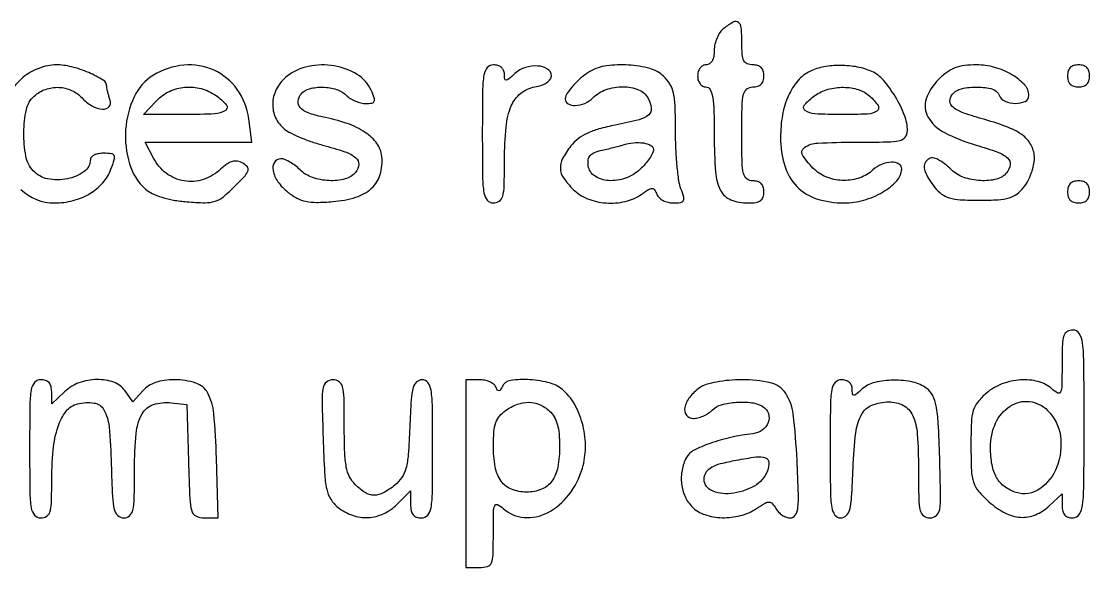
# Model space of a CAD drawing. Extents: x 23 to 201, y 13 to 268.
# Drawn here: x 46.49 to 62.86, y 27.16 to 35.52 of the extents above; entities that cross this region are included whole.
import ezdxf

# ---------------------------------------------------------------- set-up
doc = ezdxf.new("R2010")
doc.units = 0
doc.header["$MEASUREMENT"] = 0

msp = doc.modelspace()

# ---------------------------------------------------------------- linework, layer by layer
for points in [[(57.25305, 35.414233, 0.079571), (57.196347, 35.354893, 0.047167), (57.14849, 35.269259, 0.045794), (57.115939, 35.172278, 0.058141), (57.105, 35.078523, -0.042571), (57.096912, 34.983698, -0.086856), (57.071832, 34.913571, -0.121401), (57.031333, 34.87082, -0.143682), (56.9781, 34.8552, 0.130775), (56.929391, 34.842239, 0.10214), (56.888212, 34.80585, 0.08892), (56.860664, 34.751092, 0.072314), (56.8512, 34.686, 0.072314), (56.860664, 34.620908, 0.08892), (56.888212, 34.56615, 0.10214), (56.929391, 34.529761, 0.130775), (56.9781, 34.5168, -0.272632), (57.042066, 34.479121, -0.085129), (57.080297, 34.369757, -0.035615), (57.10019, 34.161528, -0.006011), (57.105, 33.761443, 0.017917), (57.124562, 33.215709, 0.098909), (57.20228, 32.933615, 0.182519), (57.357555, 32.790772, 0.095957), (57.618643, 32.7402, 0.032263), (57.741743, 32.748151, 0.118087), (57.81428, 32.775794, 0.164178), (57.853119, 32.827293, 0.080351), (57.8664, 32.9094, 0.072254), (57.855669, 32.983269, 0.124864), (57.8241, 33.0363, 0.124864), (57.771069, 33.067869, 0.072254), (57.6972, 33.0786, -0.165398), (57.605705, 33.109717, -0.1727), (57.554126, 33.189638, -0.052938), (57.532243, 33.363355, -0.004884), (57.528, 33.7977, -0.004884), (57.532243, 34.232045, -0.052938), (57.554126, 34.405763, -0.1727), (57.605705, 34.485683, -0.165398), (57.6972, 34.5168, 0.072254), (57.771069, 34.527531, 0.124864), (57.8241, 34.5591, 0.124864), (57.855669, 34.612131, 0.072254), (57.8664, 34.686, 0.072254), (57.855669, 34.759869, 0.124864), (57.8241, 34.8129, 0.124864), (57.771069, 34.844469, 0.072254), (57.6972, 34.8552, -0.094959), (57.610774, 34.871763, -0.184152), (57.559725, 34.91865, -0.098846), (57.53433, 35.011639, -0.017388), (57.528, 35.1936, 0.01835), (57.519458, 35.426274, 0.208227), (57.477579, 35.50594, 0.305605), (57.402639, 35.512178, 0.034807)], [(48.510621, 34.695241, 0.147537), (48.216253, 34.36647, 0.092576), (48.086255, 33.86295, 0.09105), (48.146058, 33.33862, 0.135844), (48.391781, 32.951175, 0.075462), (48.492711, 32.884335, 0.034389), (48.640836, 32.827642, 0.030408), (48.821429, 32.784215, 0.023117), (49.023347, 32.758029, 0.016296), (49.301822, 32.744052, 0.082058), (49.455494, 32.766679, 0.094135), (49.583559, 32.836252, 0.025012), (49.756713, 32.992897, 0.009356), (49.915564, 33.157807, 0.104021), (49.962343, 33.235728, 0.271174), (49.951027, 33.292652, 0.083883), (49.880244, 33.349609, 0.078858), (49.798354, 33.379763, 0.116917), (49.722257, 33.376919, 0.089357), (49.641251, 33.337952, 0.031905), (49.541964, 33.25594, -0.110795), (49.278407, 33.100276, -0.12001), (48.981537, 33.078288, -0.120596), (48.708885, 33.195166, -0.112607), (48.512799, 33.427252), (48.386855, 33.6708), (49.203867, 33.6708), (50.020878, 33.6708), (49.972663, 34.03035, 0.120828), (49.797582, 34.476716, 0.133205), (49.440765, 34.772209, 0.130676), (48.977842, 34.850212, 0.114153)], [(50.559909, 34.67986, 0.09748), (50.406587, 34.501456, 0.109682), (50.340475, 34.285514, 0.114744), (50.373098, 34.069487, 0.114715), (50.497693, 33.889999, 0.062635), (50.588929, 33.82617, 0.018938), (50.741634, 33.75288, 0.018649), (50.920673, 33.68296, 0.019277), (51.102475, 33.627425, -0.016147), (51.446995, 33.524537, -0.092225), (51.613248, 33.432319, -0.240921), (51.657272, 33.330364, -0.158175), (51.608976, 33.209085, -0.157685), (51.448693, 33.107414, -0.074652), (51.20257, 33.08186, -0.071685), (50.947592, 33.130552, -0.113883), (50.76, 33.2478, 0.033666), (50.68589, 33.31255, 0.032922), (50.603226, 33.367298, 0.034745), (50.524352, 33.405367, 0.095343), (50.4639, 33.417, 0.262964), (50.366438, 33.361934, 0.188892), (50.344966, 33.235974, 0.104624), (50.420585, 33.063423, 0.070372), (50.56965, 32.907225, 0.044163), (50.710569, 32.814903, 0.070957), (50.845277, 32.765725, 0.055222), (51.011166, 32.749412, 0.017389), (51.260505, 32.76116, 0.053477), (51.614177, 32.828705, 0.112501), (51.855585, 32.966806, 0.135875), (51.985832, 33.175938, 0.096384), (52.012118, 33.452545, 0.134825), (51.936368, 33.650503, 0.087939), (51.758301, 33.820383, 0.064879), (51.478166, 33.958084, 0.033013), (51.0984, 34.059635, -0.037254), (50.883627, 34.11902, -0.120305), (50.760942, 34.200049, -0.217492), (50.728526, 34.298086, -0.14698), (50.775198, 34.408213, -0.158531), (50.904555, 34.489968, -0.069021), (51.108906, 34.512819, -0.067352), (51.319012, 34.478704, -0.123099), (51.467014, 34.3899, 0.057571), (51.528299, 34.341308, 0.038916), (51.607582, 34.300277, 0.039087), (51.69166, 34.272261, 0.060953), (51.767343, 34.263, 0.038146), (51.860769, 34.270138, 0.26492), (51.895364, 34.297571, 0.185593), (51.896163, 34.349459, 0.01898), (51.848657, 34.465171, 0.149213), (51.634682, 34.707292, 0.096729), (51.282029, 34.839198, 0.09183), (50.888464, 34.832083, 0.116851)], [(53.5518, 33.7977, 0.002827), (53.555531, 33.137741, 0.036854), (53.576334, 32.893538, 0.138781), (53.627594, 32.783068, 0.218517), (53.721, 32.7402, 0.154243), (53.81208, 32.768982, 0.17792), (53.863748, 32.843462, 0.057533), (53.886283, 33.004074, 0.005639), (53.891447, 33.39585, -0.022282), (53.915124, 33.905113, -0.075919), (53.994647, 34.226501, -0.125955), (54.139093, 34.418614, -0.126669), (54.357781, 34.517195, 0.042002), (54.458132, 34.543404, 0.063572), (54.538645, 34.583938, 0.081387), (54.591263, 34.633528, 0.164612), (54.6093, 34.686831, 0.260437), (54.551766, 34.789796, 0.122772), (54.401853, 34.837382, 0.093705), (54.211419, 34.813682, 0.106621), (54.052423, 34.721986, -0.008303), (53.952786, 34.634781, -0.166635), (53.915732, 34.620319, -0.389846), (53.895075, 34.637773, -0.031458), (53.8902, 34.715188, 0.107422), (53.877942, 34.771584, 0.113349), (53.843491, 34.816549, 0.10155), (53.789365, 34.84534, 0.07174), (53.721, 34.8552, 0.218517), (53.627594, 34.812332, 0.138781), (53.576334, 34.701863, 0.036854), (53.555531, 34.457659, 0.002827)], [(55.2015, 34.753019, 0.045091), (55.073503, 34.663402, 0.033531), (54.949344, 34.543494, 0.032459), (54.852882, 34.421958, 0.140047), (54.823491, 34.335501, 0.283988), (54.865068, 34.26011, 0.137505), (54.976247, 34.23289, 0.093995), (55.122238, 34.265632, 0.094614), (55.245719, 34.349519, -0.113098), (55.447931, 34.476341, -0.085019), (55.707762, 34.519683, -0.092792), (55.946807, 34.473861, -0.178086), (56.090736, 34.345852, -0.089607), (56.141019, 34.190303, -0.259847), (56.101075, 34.088685, -0.111019), (55.953016, 34.014092, -0.012826), (55.587563, 33.932405, 0.019071), (55.338925, 33.873559, 0.042189), (55.156267, 33.805876, 0.054052), (55.018233, 33.72178, 0.062354), (54.908703, 33.613483, 0.043202), (54.781126, 33.418831, 0.137501), (54.747426, 33.268503, 0.139291), (54.796938, 33.123745, 0.044789), (54.943855, 32.947855, 0.103678), (55.162462, 32.80501, 0.075117), (55.447004, 32.740721, 0.074319), (55.740979, 32.763138, 0.096937), (55.987018, 32.872347, -0.013827), (56.099976, 32.946897, -0.139828), (56.153604, 32.962193, -0.254297), (56.191047, 32.941834, -0.052126), (56.226393, 32.872347, 0.114823), (56.260616, 32.821788, 0.065744), (56.321061, 32.779018, 0.060249), (56.397068, 32.750048, 0.061025), (56.477457, 32.7402, 0.030602), (56.589948, 32.747091, 0.242313), (56.631737, 32.775548, 0.197475), (56.637677, 32.830556, 0.020242), (56.595306, 32.957207, -0.056007), (56.563291, 33.081847, -0.011643), (56.537036, 33.306693, -0.01209), (56.518859, 33.570558, -0.011151), (56.5128, 33.842212, 0.008695), (56.50626, 34.218242, 0.045544), (56.480326, 34.423303, 0.080569), (56.425443, 34.561668, 0.070708), (56.327648, 34.682704, 0.122165), (56.117242, 34.799542, 0.050397), (55.79343, 34.852817, 0.05005), (55.456469, 34.840121, 0.096051)], [(58.578749, 34.758371, 0.101778), (58.387492, 34.611577, 0.072855), (58.242054, 34.383603, 0.062403), (58.151357, 34.088066, 0.044349), (58.122081, 33.742347, 0.070627), (58.185659, 33.307503, 0.121448), (58.369067, 32.992972, 0.124562), (58.673791, 32.804748, 0.076518), (59.0931, 32.7402, 0.069361), (59.396259, 32.782458, 0.063504), (59.686256, 32.906382, 0.071379), (59.901248, 33.07783, 0.17827), (59.978709, 33.259899, 0.286922), (59.936038, 33.33629, 0.133809), (59.82126, 33.363954, 0.091076), (59.669359, 33.331391, 0.089538), (59.537924, 33.246881, -0.103448), (59.337744, 33.125834, -0.085813), (59.091731, 33.084492, -0.085477), (58.845246, 33.128137, -0.101403), (58.643752, 33.251096, -0.059849), (58.461809, 33.466573, -0.40997), (58.486347, 33.589846, -0.138631), (58.691258, 33.657903, -0.011291), (59.2623, 33.6708, 0.004071), (59.756971, 33.674828, 0.048845), (59.94635, 33.696491, 0.170105), (60.032349, 33.74904, 0.173026), (60.066, 33.84337, 0.093391), (60.021323, 34.080477, 0.042162), (59.881248, 34.36552, 0.042072), (59.698197, 34.619165, 0.10894), (59.518905, 34.753929, 0.062686), (59.300024, 34.822193, 0.043123), (59.040905, 34.845816, 0.043541), (58.785602, 34.824757, 0.070726)], [(60.542836, 34.632164, 0.111945), (60.354507, 34.333394, 0.218206), (60.379362, 34.058595, 0.146358), (60.631667, 33.818665, 0.04671), (61.118604, 33.626283, -0.015949), (61.450266, 33.518283, -0.098043), (61.603438, 33.426017, -0.248121), (61.64005, 33.324699, -0.139153), (61.585724, 33.201794, -0.162219), (61.42855, 33.104033, -0.072457), (61.182981, 33.081838, -0.069588), (60.928404, 33.131717, -0.113729), (60.7428, 33.2478, 0.074399), (60.516561, 33.415148, 0.331921), (60.363239, 33.391567, 0.303047), (60.332512, 33.230693, 0.070338), (60.481525, 32.982222, 0.061118), (60.590055, 32.877393, 0.090744), (60.707891, 32.818279, 0.058193), (60.874989, 32.789986, 0.012869), (61.1658, 32.7825, 0.012869), (61.456611, 32.789986, 0.058193), (61.623709, 32.818279, 0.090744), (61.741545, 32.877393, 0.061118), (61.850075, 32.982222, 0.049495), (61.912017, 33.076407, 0.033067), (61.964293, 33.194504, 0.033269), (62.000069, 33.317023, 0.054451), (62.0118, 33.424422, 0.115045), (61.967461, 33.614574, 0.113362), (61.843457, 33.766694, 0.073289), (61.616744, 33.894938, 0.023796), (61.2504, 34.016704, -0.015167), (60.927705, 34.117814, -0.080961), (60.765834, 34.20531, -0.218459), (60.717663, 34.297049, -0.188715), (60.752116, 34.401125, -0.16475), (60.896762, 34.490108, -0.060197), (61.138957, 34.515557, -0.061555), (61.369761, 34.483382, -0.240196), (61.473606, 34.3899, 0.203595), (61.561576, 34.298834, 0.097168), (61.723897, 34.264701, 0.112486), (61.871304, 34.296196, 0.291964), (61.9272, 34.38376, 0.19035), (61.862691, 34.547067, 0.072082), (61.667715, 34.702965, 0.063598), (61.401843, 34.816487, 0.06924), (61.123627, 34.8552, 0.031101), (60.938143, 34.843651, 0.060648), (60.794576, 34.807679, 0.06462), (60.669776, 34.740193, 0.040177)], [(62.5194, 34.686, 0.072254), (62.530131, 34.612131, 0.124864), (62.5617, 34.5591, 0.124864), (62.614731, 34.527531, 0.072254), (62.6886, 34.5168, 0.072254), (62.762469, 34.527531, 0.124864), (62.8155, 34.5591, 0.124864), (62.847069, 34.612131, 0.072254), (62.8578, 34.686, 0.072254), (62.847069, 34.759869, 0.124864), (62.8155, 34.8129, 0.124864), (62.762469, 34.844469, 0.072254), (62.6886, 34.8552, 0.072254), (62.614731, 34.844469, 0.124864), (62.5617, 34.8129, 0.124864), (62.530131, 34.759869, 0.072254)], [(49.472176, 34.385103, -0.063615), (49.627604, 34.243732, -0.456547), (49.614188, 34.155503, -0.130092), (49.449944, 34.103868, -0.011466), (49.010953, 34.0938), (48.361706, 34.0938), (48.5604, 34.3053, -0.094064), (48.756596, 34.448058, -0.08877), (48.995501, 34.512733, -0.087422), (49.24518, 34.490931, -0.087602)], [(59.488289, 34.376788, -0.060074), (59.614972, 34.23095, -0.420398), (59.598061, 34.147828, -0.133844), (59.454893, 34.102275, -0.010486), (59.0508, 34.0938, -0.01294), (58.648306, 34.104218, -0.144174), (58.498474, 34.156904, -0.444506), (58.488813, 34.244585, -0.058309), (58.646624, 34.385103, -0.085506), (58.849009, 34.480485, -0.070039), (59.08646, 34.511521, -0.072676), (59.314247, 34.475934, -0.109305)], [(56.1744, 33.558647, -0.116837), (56.161204, 33.502945, -0.031164), (56.114991, 33.423627, -0.029829), (56.049564, 33.337472, -0.026874), (55.972157, 33.256496, -0.103321), (55.747645, 33.119379, -0.102152), (55.486077, 33.082847, -0.12835), (55.273875, 33.153201, -0.216831), (55.174858, 33.30826, -0.06642), (55.174042, 33.403013, -0.150679), (55.203163, 33.467674, -0.121888), (55.268804, 33.513158, -0.036424), (55.386358, 33.54831, 0.003411), (55.483735, 33.570553, 0.003562), (55.579397, 33.593812, 0.003423), (55.661767, 33.615063, 0.015663), (55.7091, 33.629221, -0.056092), (55.86588, 33.662622, -0.062172), (56.020655, 33.658544, -0.07968), (56.135595, 33.621782, -0.282748)], [(62.5194, 32.9094, 0.072254), (62.530131, 32.835531, 0.124864), (62.5617, 32.7825, 0.124864), (62.614731, 32.750931, 0.072254), (62.6886, 32.7402, 0.072254), (62.762469, 32.750931, 0.124864), (62.8155, 32.7825, 0.124864), (62.847069, 32.835531, 0.072254), (62.8578, 32.9094, 0.072254), (62.847069, 32.983269, 0.124864), (62.8155, 33.0363, 0.124864), (62.762469, 33.067869, 0.072254), (62.6886, 33.0786, 0.072254), (62.614731, 33.067869, 0.124864), (62.5617, 33.0363, 0.124864), (62.530131, 32.983269, 0.072254)], [(62.4348, 30.273688, -0.004044), (62.432095, 29.939267, -0.09272), (62.413053, 29.845851, -0.445513), (62.369399, 29.830086, -0.061049), (62.280089, 29.892988, 0.122161), (62.071653, 30.004821, 0.078451), (61.797006, 30.030368, 0.074334), (61.512705, 29.969109, 0.087659), (61.276268, 29.828825, 0.044948), (61.142971, 29.691522, 0.099301), (61.075448, 29.562708, 0.06167), (61.045892, 29.381479, 0.009622), (61.0389, 29.018185, 0.009807), (61.046261, 28.642937, 0.068581), (61.078294, 28.462995, 0.1003), (61.153914, 28.328769, 0.03216), (61.315185, 28.16486, 0.061615), (61.560109, 27.995082, 0.104141), (61.799484, 27.927405, 0.116178), (62.027329, 27.964952, 0.09013), (62.238997, 28.101947), (62.4348, 28.285894), (62.4348, 28.101947, 0.060458), (62.44486, 28.019051, 0.126195), (62.475404, 27.962143, 0.134525), (62.528013, 27.929183, 0.073191), (62.604, 27.918, 0.263491), (62.699476, 27.972068, 0.106183), (62.749562, 28.118925, 0.027391), (62.769739, 28.442167, 0.001893), (62.7732, 29.3562, 0.001893), (62.769739, 30.270233, 0.027391), (62.749562, 30.593475, 0.106183), (62.699476, 30.740332, 0.263491), (62.604, 30.7944, 0.128966), (62.514118, 30.770825, 0.188069), (62.462822, 30.708161, 0.070556), (62.439702, 30.576087, 0.008105)], [(46.6146, 28.9755, 0.002827), (46.618331, 28.315541, 0.036854), (46.639134, 28.071338, 0.138781), (46.690394, 27.960868, 0.218517), (46.7838, 27.918, 0.130572), (46.873769, 27.941902, 0.187381), (46.925141, 28.005303, 0.0696), (46.948326, 28.139135, 0.007917), (46.953472, 28.44675, -0.022096), (46.976446, 28.956071, -0.056577), (47.050501, 29.317136, -0.087591), (47.174644, 29.549841, -0.166537), (47.350589, 29.664098, -0.097741), (47.602659, 29.676976, -0.234516), (47.752507, 29.573461, -0.105315), (47.832067, 29.312297, -0.014046), (47.865514, 28.733872, 0.004389), (47.884309, 28.245236, 0.045528), (47.91201, 28.046097, 0.148393), (47.965359, 27.953746, 0.190328), (48.055864, 27.918, 0.176772), (48.14543, 27.950687, 0.164577), (48.196154, 28.034411, 0.04998), (48.217783, 28.215924, 0.004681), (48.222, 28.666288, -0.022131), (48.246193, 29.212603, -0.105128), (48.337552, 29.510049, -0.18995), (48.510817, 29.652436, -0.107017), (48.785568, 29.679791), (49.0257, 29.6523), (49.04981, 28.78515, 0.003152), (49.069501, 28.207903, 0.057501), (49.097912, 28.026409, 0.214502), (49.163585, 27.947282, 0.114355), (49.289945, 27.918), (49.50597, 27.918), (49.477335, 28.833722, 0.013934), (49.436869, 29.517322, 0.101798), (49.34357, 29.830098, 0.194559), (49.161011, 29.981907, 0.077499), (48.833355, 30.033, 0.033146), (48.677436, 30.022652, 0.050928), (48.545954, 29.991269, 0.058207), (48.437098, 29.938369, 0.066748), (48.348859, 29.863755), (48.195694, 29.694509), (48.07715, 29.863755, 0.15608), (47.906174, 29.993764, 0.08931), (47.647897, 30.036058, 0.082667), (47.371395, 29.985516, 0.102466), (47.148803, 29.849053), (46.953, 29.665106), (46.953, 29.849053, 0.060458), (46.94294, 29.931949, 0.126195), (46.912396, 29.988857, 0.134525), (46.859787, 30.021817, 0.073191), (46.7838, 30.033, 0.218517), (46.690394, 29.990132, 0.138781), (46.639134, 29.879663, 0.036854), (46.618331, 29.635459, 0.002827)], [(51.111849, 29.137078, 0.005081), (51.134534, 28.601773, 0.040111), (51.167369, 28.355772, 0.087909), (51.229204, 28.204586, 0.081928), (51.340422, 28.079578, 0.087585), (51.560529, 27.95776, 0.095715), (51.802169, 27.923728, 0.095888), (52.038746, 27.982154, 0.088249), (52.244345, 28.125655), (52.452, 28.333309), (52.452, 28.125655, 0.046698), (52.46114, 28.028009, 0.124907), (52.490383, 27.965107, 0.147608), (52.542462, 27.929936, 0.075364), (52.6212, 27.918, 0.218517), (52.714606, 27.960868, 0.138781), (52.765866, 28.071338, 0.036854), (52.786669, 28.315541, 0.002827), (52.7904, 28.9755, 0.002987), (52.786544, 29.620847, 0.034687), (52.76604, 29.872513, 0.1225), (52.71762, 29.98884, 0.237464), (52.629881, 30.033, 0.187707), (52.543698, 29.999464, 0.144078), (52.491092, 29.912184, 0.048356), (52.461476, 29.728189, 0.005478), (52.439523, 29.306419, -0.007553), (52.416071, 28.889199, -0.045438), (52.381054, 28.675037, -0.085799), (52.318379, 28.536207, -0.073858), (52.20997, 28.418119, -0.045673), (52.034382, 28.300712, -0.128317), (51.892026, 28.265445, -0.137926), (51.757003, 28.305225, -0.056251), (51.606, 28.4256, -0.080195), (51.518375, 28.546962, -0.069381), (51.467903, 28.695885, -0.038985), (51.44319, 28.919047, -0.008091), (51.4368, 29.3139, 0.004696), (51.432647, 29.75607, 0.055664), (51.410447, 29.925875, 0.184935), (51.356807, 30.003124, 0.150651), (51.259899, 30.033, 0.176356), (51.162637, 29.997593, 0.179074), (51.111663, 29.908184, 0.045852), (51.097117, 29.706863, 0.00317)], [(53.298, 28.5948), (53.298, 27.1566), (53.5095, 27.1566, 0.074406), (53.631125, 27.1748, 0.225695), (53.691259, 27.229821, 0.08968), (53.716402, 27.349582, 0.007014), (53.721, 27.677312, -0.004044), (53.723705, 28.011733, -0.09272), (53.742747, 28.105149, -0.445513), (53.786401, 28.120914, -0.061049), (53.875711, 28.058012, 0.167806), (54.190824, 27.92365, 0.137238), (54.551696, 27.997643, 0.112189), (54.87692, 28.270717, 0.08969), (55.084709, 28.67978, 0.070349), (55.132479, 28.99451, 0.06132), (55.095099, 29.32589, 0.062915), (54.980549, 29.62978, 0.083854), (54.801506, 29.863617, 0.119812), (54.594642, 29.979747, 0.051527), (54.280669, 30.033671, 0.051502), (53.98461, 30.023071, 0.254135), (53.85495, 29.92725, -0.029131), (53.827216, 29.875858, -0.260055), (53.8056, 29.8638, -0.260055), (53.783984, 29.875858, -0.029131), (53.75625, 29.92725, 0.128732), (53.722605, 29.967793, 0.056878), (53.661339, 30.001936, 0.051009), (53.584317, 30.025161, 0.047769), (53.50245, 30.033), (53.298, 30.033)], [(56.880568, 29.908688, 0.071673), (56.729336, 29.766634, 0.116273), (56.654252, 29.608001, 0.214387), (56.679179, 29.492083, 0.238526), (56.780563, 29.4408, 0.062778), (56.853901, 29.450044, 0.039124), (56.936012, 29.478077, 0.038776), (57.013937, 29.519113, 0.055851), (57.074786, 29.5677, -0.130794), (57.217749, 29.650562, -0.049662), (57.447024, 29.68896, -0.049583), (57.683947, 29.681283, -0.10877), (57.853574, 29.619717, -0.174929), (57.935479, 29.514095, -0.170774), (57.932102, 29.379287, -0.147452), (57.84164, 29.261791, -0.128818), (57.696336, 29.206158, 0.027384), (57.357268, 29.149984, 0.031133), (57.040947, 29.058619, 0.031658), (56.788637, 28.949939, 0.153535), (56.67858, 28.842209, 0.078671), (56.61158, 28.649362, 0.073486), (56.605177, 28.440518, 0.075585), (56.658894, 28.244091, 0.092153), (56.7666, 28.0872, 0.117269), (56.960771, 27.967638, 0.072979), (57.225485, 27.921447, 0.069316), (57.507236, 27.952952, 0.082756), (57.751507, 28.060547, -0.012877), (57.886141, 28.143888, -0.132908), (57.948618, 28.160794, -0.224023), (57.99537, 28.13874, -0.044794), (58.048834, 28.060547, 0.068472), (58.090028, 28.006013, 0.054829), (58.147429, 27.959824, 0.056304), (58.21152, 27.928425, 0.085683), (58.272454, 27.917833, 0.249552), (58.347104, 27.957455, 0.12028), (58.385776, 28.061994, 0.036902), (58.39482, 28.281719, 0.00385), (58.374, 28.797649, 0.016811), (58.315697, 29.510109, 0.121098), (58.196412, 29.830615, 0.191186), (57.96787, 29.98552, 0.054518), (57.533712, 30.033, 0.021175), (57.329959, 30.024367, 0.025854), (57.140968, 29.998431, 0.02827), (56.983267, 29.959069, 0.077626)], [(58.8816, 28.9755, 0.002982), (58.885452, 28.329691, 0.034753), (58.905966, 28.078258, 0.123002), (58.954473, 27.962123, 0.236878), (59.042382, 27.918, 0.19422), (59.129081, 27.952998, 0.141073), (59.181628, 28.044101, 0.046113), (59.210922, 28.236996, 0.005021), (59.232732, 28.686271, -0.01877), (59.273296, 29.218944, -0.09623), (59.362017, 29.500357, -0.172763), (59.52174, 29.64369, -0.097614), (59.780027, 29.6946, -0.121027), (60.004085, 29.63956, -0.169022), (60.144192, 29.490412, -0.087264), (60.216405, 29.201822, -0.017777), (60.2352, 28.673357, 0.004366), (60.239274, 28.20681, 0.053128), (60.261297, 28.02957, 0.181397), (60.314935, 27.949229, 0.157082), (60.411885, 27.918, 0.181717), (60.509113, 27.954543, 0.175113), (60.560068, 28.046703, 0.044304), (60.574594, 28.254469, 0.003032), (60.559935, 28.845122, 0.005145), (60.538267, 29.37117, 0.033499), (60.506994, 29.634006, 0.071861), (60.45333, 29.791253, 0.113477), (60.3621, 29.899931, 0.109395), (60.150318, 29.996688, 0.054469), (59.855411, 30.026813, 0.054823), (59.56636, 29.992965, 0.128058), (59.374711, 29.892988, -0.007828), (59.277645, 29.80787, -0.177905), (59.24337, 29.795276, -0.38433), (59.224147, 29.812614, -0.025779), (59.22, 29.892988, 0.107422), (59.207742, 29.949384, 0.113349), (59.173291, 29.994349, 0.10155), (59.119165, 30.02314, 0.07174), (59.0508, 30.033, 0.218517), (58.957394, 29.990132, 0.138781), (58.906134, 29.879663, 0.036854), (58.885331, 29.635459, 0.002827)], [(54.581489, 29.554588, -0.079744), (54.651168, 29.467728, -0.058766), (54.699218, 29.35393, -0.046579), (54.72724, 29.207472, -0.023993), (54.7362, 29.020858, -0.043207), (54.707943, 28.694474, -0.112787), (54.617344, 28.478593, -0.145691), (54.459167, 28.355964, -0.092798), (54.2286, 28.3128, -0.093192), (53.997347, 28.356279, -0.146701), (53.839277, 28.479724, -0.112419), (53.749017, 28.697719, -0.042189), (53.721, 29.029172, -0.020471), (53.729594, 29.238984, -0.064297), (53.75897, 29.376614, -0.088567), (53.815802, 29.476945, -0.067033), (53.909024, 29.562903, -0.062937), (54.088701, 29.657659, -0.093259), (54.263602, 29.688334, -0.099725), (54.429099, 29.652859, -0.081584)], [(62.213934, 29.56498, -0.162728), (62.409321, 29.173347, -0.126784), (62.355786, 28.697699, -0.150685), (62.092352, 28.360656, -0.23298), (61.733979, 28.306324, -0.08145), (61.555276, 28.39707, -0.104694), (61.432709, 28.534097, -0.087099), (61.361941, 28.729563, -0.041555), (61.337691, 28.99665, -0.108755), (61.416688, 29.368787, -0.143363), (61.641811, 29.630373, -0.175015), (61.937193, 29.699182, -0.168505)], [(57.921227, 28.639239, -0.175775), (57.718276, 28.405211, -0.100636), (57.357678, 28.290574, -0.139833), (57.05422, 28.34287, -0.327815), (56.952087, 28.534939, -0.118745), (56.989402, 28.628038, -0.114284), (57.065443, 28.695492, -0.062997), (57.201701, 28.748689, -0.014454), (57.4434, 28.802099, -0.014802), (57.747388, 28.850838, -0.114968), (57.889425, 28.83665, -0.305642), (57.941407, 28.768137, -0.105948)]]:
    msp.add_lwpolyline(points, format="xyb", close=True)
msp.add_lwpolyline([(46.480626, 32.945148, 0.191233), (46.996889, 32.7402, 0.063474), (47.281311, 32.776453, 0.071489), (47.535374, 32.88276, 0.076644), (47.735036, 33.048225, 0.091471), (47.861242, 33.257174, 0.014821), (47.912479, 33.406136, 0.184797), (47.908737, 33.464686, 0.261325), (47.867817, 33.494539, 0.029775), (47.749351, 33.5016, 0.045272), (47.671207, 33.49451, 0.065165), (47.605169, 33.473276, 0.085142), (47.560556, 33.442019, 0.200055), (47.5452, 33.405177, -0.241066), (47.450975, 33.2211, -0.108088), (47.194602, 33.109902, -0.096344), (46.890198, 33.10935, -0.162649), (46.670012, 33.233311, -0.137307), (46.55708, 33.459736, -0.050694), (46.525284, 33.818285, -0.050615), (46.565719, 34.171442, -0.156276), (46.684711, 34.376788, -0.099488), (46.85787, 34.479936, -0.094955), (47.060398, 34.510457, -0.095853), (47.258274, 34.46394, -0.103675), (47.4183, 34.3476, 0.081092), (47.56762, 34.228471, 0.107882), (47.733192, 34.177863, 0.231436), (47.832142, 34.216602, 0.284629), (47.850351, 34.312219, -0.016539), (47.830694, 34.368992, -0.014924), (47.814084, 34.42891, -0.01514), (47.802434, 34.483491, -0.045033), (47.799, 34.521547, 0.261847), (47.742728, 34.621632, 0.035487), (47.520677, 34.735956, 0.038961), (47.256393, 34.825487, 0.062646), (47.020651, 34.85478, 0.051263), (46.892513, 34.841413, 0.038685), (46.756539, 34.801766, 0.038292), (46.626625, 34.740987, 0.04679), (46.516537, 34.66443, 0.150379), (46.17792, 34.137433, 0.130032)], format="xyb")

doc.saveas('drawing.dxf')
